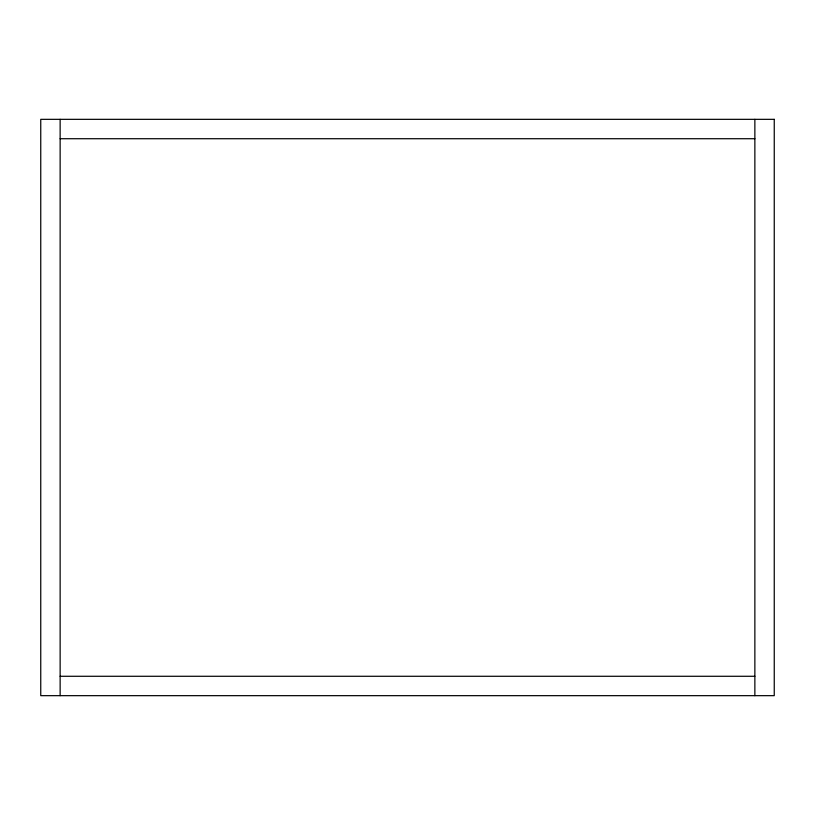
<?xml version="1.0" encoding="UTF-8"?>
<svg xmlns="http://www.w3.org/2000/svg" width="815" height="815" viewBox="0 0 815 815"><rect width="100%" height="100%" fill="white"/><g stroke="black" fill="none" stroke-linecap="round" stroke-linejoin="round"><path stroke-width="1.22" d="M60.137 138.723L754.863 138.723M60.137 676.277L754.863 676.277M754.863 119.336L754.863 695.664M60.137 119.336L60.137 695.664M774.25 119.336L40.75 119.336L40.75 695.664L774.25 695.664L774.25 119.336"/></g></svg>
